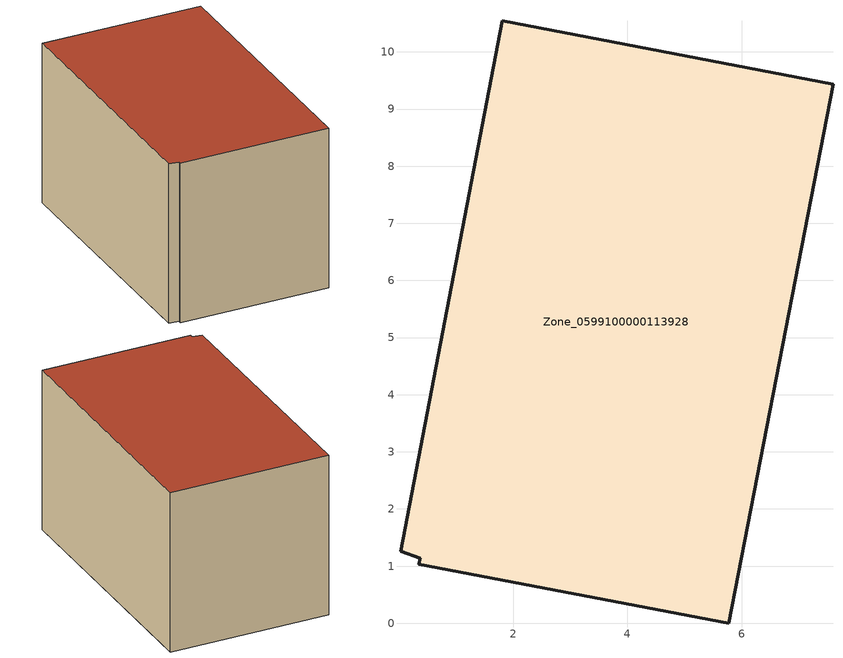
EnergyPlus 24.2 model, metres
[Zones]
Zone_0599100000113928
 floor ground (C_G): 0.35,1.04 0.37,1.14 0.03,1.26 1.81,10.54 7.6,9.44 5.78,0 z0
 wall outside (C_F): 5.78,0 7.6,9.44 1.81,10.54 0.03,1.26 0.37,1.14 0.35,1.04 5.78,0 z0:6.03
 roof outside (C_R): 0.37,1.14 0.35,1.04 5.78,0 7.6,9.44 1.81,10.54 0.03,1.26 z6.03
[BUILDING]
Pand.0599100000113928: North Axis=0; Terrain=City; Loads Convergence Tolerance Value=0.04; Temperature Convergence Tolerance Value=0.4; Solar Distribution=FullExterior; Maximum Number of Warmup Days=25; Minimum Number of Warmup Days=1
[Site:Location]
Rotterdam.The.Hague.AP_ZH_NLD Design_Conditions: Latitude=51.96; Longitude=4.45; Time Zone=1; Elevation=-4.5
[SITE:GROUNDTEMPERATURE:BUILDINGSURFACE]
18, 18, 18, 18, 18, 18, 18, 18, 18, 18, 18, 18
[MATERIAL] Thermal Absorptance=0.9; Solar Absorptance=0.7; Visible Absorptance=0.7
Name | Roughness | Thickness | Conductivity | Density | Specific Heat
G.TI.1946-1964 | MediumSmooth | 0.15 | 1 | 540 | 1210
F.TI.1946-1964 | Rough | 0.3 | 0.857143 | 1920 | 840
R.TI.1946-1964 | MediumRough | 0.2 | 0.277778 | 1500 | 1000
[CONSTRUCTION]
C_G: G.TI.1946-1964
C_F: F.TI.1946-1964
C_R: R.TI.1946-1964
[ZONE]
Zone_0599100000113928: Type=1; Multiplier=1; Ceiling Height=Autocalculate; Volume=Autocalculate; Floor Area=autocalculate; Part of Total Floor Area=Yes
[ZONEINFILTRATION:DESIGNFLOWRATE]
Infil_Zone_0599100000113928: Zone or ZoneList or Space or SpaceList=Zone_0599100000113928; Schedule=AlwaysOn; Design Flow Rate Calculation Method=Flow/Area; Flow Rate per Floor Area=0.003; Constant Term Coefficient=1; Temperature Term Coefficient=0; Velocity Term Coefficient=0; Velocity Squared Term Coefficient=0
[HVACTEMPLATE:ZONE:IDEALLOADSAIRSYSTEM]
Zone_0599100000113928: Maximum Heating Supply Air Temperature=50; Minimum Cooling Supply Air Temperature=13; Maximum Heating Supply Air Humidity Ratio=0.0156; Minimum Cooling Supply Air Humidity Ratio=0.0077; Heating Limit=NoLimit; Cooling Limit=NoLimit; Dehumidification Control Type=ConstantSensibleHeatRatio; Cooling Sensible Heat Ratio=0.7; Dehumidification Setpoint=60; Humidification Control Type=None; Humidification Setpoint=30; Outdoor Air Method=None; Outdoor Air Flow Rate per Person=0.00944; Outdoor Air Flow Rate per Zone Floor Area=0; Outdoor Air Flow Rate per Zone=0; Demand Controlled Ventilation Type=None; Outdoor Air Economizer Type=NoEconomizer; Heat Recovery Type=None; Sensible Heat Recovery Effectiveness=0.7; Latent Heat Recovery Effectiveness=0.65
[ZONECONTROL:THERMOSTAT]
ThermostatControl_Zone_0599100000113928: Zone or ZoneList=Zone_0599100000113928; Control Type Schedule=DualSetpointControlType; Control 1=Thermostat_Zone_0599100000113928; Temperature Difference Between Cutout And Setpoint=0
[THERMOSTATSETPOINT:DUALSETPOINT]
Thermostat_Zone_0599100000113928: Heating Setpoint Temperature Schedule=HeatingSetpoint_Zone_0599100000113928; Cooling Setpoint Temperature Schedule=CoolingSetpoint_Zone_0599100000113928
[SCHEDULE:COMPACT]
HeatingSetpoint_Zone_0599100000113928: Through: 12/31, For: AllDays, Until: 24:00, 21
CoolingSetpoint_Zone_0599100000113928: Through: 12/31, For: AllDays, Until: 24:00, 24
DualSetpointControlType: Through: 12/31, For: AllDays, Until: 24:00, 4
AlwaysOn: Through: 12/31, For: AllDays, Until: 24:00, 1
